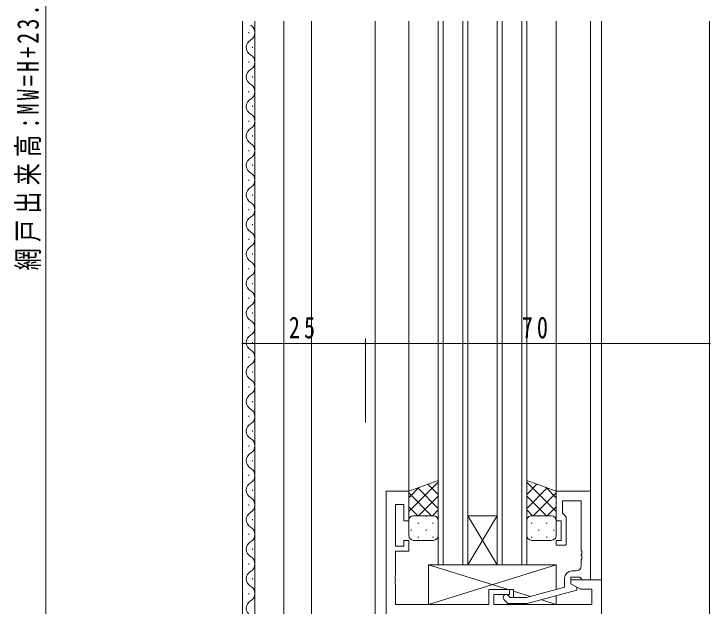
# Model space of a CAD drawing. Units: millimetres on the paper. Extents: x -397 to 397, y -282 to 282.
# Drawn here: x -318.9 to -177.3, y -105.3 to 15 of the extents above; entities that cross this region are included whole.
import ezdxf

# ---------------------------------------------------------------- set-up
doc = ezdxf.new("R2010")
doc.units = ezdxf.units.MM
for name, color, linetype, lineweight in [('0-3_YKK_11', 7, 'Continuous', 18), ('0-4_YKK_12', 2, 'Continuous', 18), ('0-5_YKK_13', 4, 'Continuous', 18), ('0-7_YKK_D', 6, 'Continuous', 18)]:
    doc.layers.add(name, color=color, linetype=linetype, lineweight=lineweight)
doc.styles.add('ＭＳ ゴシック', font='')
doc.styles.get('ＭＳ ゴシック').set_extended_font_data('MS Gothic')

msp = doc.modelspace()

# ---------------------------------------------------------------- linework, layer by layer
at = {"layer": '0-3_YKK_11'}
for p, q in [((-243.17, -81.961), (-243.17, -156.961)), ((-238.57, -81.961), (-243.17, -81.961)), ((-238.57, -87.961), (-238.57, -81.961)), ((-208.57, -81.961), (-208.57, -87.961)), ((-201.57, -81.961), (-208.57, -81.961)), ((-201.57, -99.961), (-201.57, -81.961)), ((-241.24, -84.661), (-239.57, -84.661)), ((-241.24, -93.161), (-241.24, -84.661)), ((-239.57, -84.661), (-239.57, -87.961)), ((-207.27, -83.891), (-203.5, -83.891)), ((-207.27, -86.461), (-207.27, -83.891)), ((-203.5, -83.891), (-203.5, -94.002)), ((-207.07, -86.661), (-207.27, -86.461)), ((-206.57, -87.161), (-207.07, -86.661)), ((-206.57, -92.961), (-206.57, -87.161)), ((-239.57, -87.961), (-238.57, -87.961)), ((-208.57, -87.961), (-207.57, -87.961)), ((-207.57, -87.961), (-207.57, -91.961)), ((-239.57, -91.961), (-239.57, -93.161)), ((-238.57, -91.961), (-239.57, -91.961)), ((-238.57, -94.161), (-238.57, -91.961)), ((-208.57, -91.961), (-208.57, -92.961)), ((-207.57, -91.961), (-208.57, -91.961)), ((-239.57, -93.161), (-241.24, -93.161)), ((-208.57, -92.961), (-206.57, -92.961)), ((-241.24, -94.161), (-238.57, -94.161)), ((-241.24, -99.003), (-241.24, -94.161)), ((-203.5, -94.002), (-203.38, -94.186)), ((-203.38, -94.736), (-203.5, -94.919)), ((-203.38, -94.186), (-203.38, -94.736)), ((-203.5, -94.919), (-203.5, -95.002)), ((-203.5, -95.002), (-203.38, -95.186)), ((-203.38, -95.736), (-203.5, -95.919)), ((-203.5, -95.919), (-203.5, -97.161)), ((-203.38, -95.186), (-203.38, -95.736)), ((-241.36, -99.186), (-241.24, -99.003)), ((-204.5, -98.161), (-205.37, -98.161)), ((-241.36, -99.736), (-241.36, -99.186)), ((-241.24, -99.919), (-241.36, -99.736)), ((-241.36, -100.186), (-241.24, -100.003)), ((-241.36, -100.736), (-241.36, -100.186)), ((-241.24, -100.003), (-241.24, -99.919)), ((-206.87, -99.661), (-206.87, -101.481)), ((-205.57, -99.461), (-203.77, -99.461)), ((-205.57, -100.761), (-205.57, -99.461)), ((-205.57, -99.961), (-205.57, -100.761)), ((-199.37, -99.961), (-205.57, -99.961)), ((-203.77, -99.461), (-203.57, -99.661)), ((-203.57, -99.661), (-203.27, -99.961)), ((-203.27, -99.961), (-201.57, -99.961)), ((-199.37, -116.661), (-199.37, -99.961)), ((-241.24, -100.919), (-241.36, -100.736)), ((-241.24, -104.961), (-241.24, -100.919)), ((-222.27, -101.961), (-222.27, -104.961)), ((-218.07, -101.961), (-222.27, -101.961)), ((-218.07, -102.961), (-218.07, -101.961)), ((-206.87, -101.481), (-214.631, -103.561)), ((-205.57, -100.761), (-203.613, -101.891)), ((-204.37, -101.454), (-205.57, -100.761)), ((-204.37, -102.054), (-204.37, -101.454)), ((-203.613, -101.891), (-201.3, -101.891)), ((-201.3, -101.891), (-201.3, -104.961)), ((-221.27, -102.961), (-218.07, -102.961)), ((-221.27, -104.961), (-221.27, -102.961)), ((-217.922, -103.561), (-218.346, -103.136)), ((-214.473, -104.761), (-204.37, -102.054)), ((-219.194, -103.985), (-218.419, -104.761)), ((-218.419, -104.761), (-214.473, -104.761)), ((-214.631, -103.561), (-217.922, -103.561)), ((-222.27, -104.961), (-241.24, -104.961)), ((-201.3, -104.961), (-221.27, -104.961))]:
    msp.add_line(p, q, dxfattribs=at)
for centre, radius, start, end in [((-204.5, -97.161), 1, 270.00001, 359.99999), ((-205.37, -99.661), 1.5, 90.00001, 179.99999), ((-218.77, -103.561), 0.6, 44.99999, 225.00001)]:
    msp.add_arc(centre, radius, start, end, dxfattribs=at)
at = {"layer": '0-4_YKK_12'}
for p, q in [((-272.37, -151.961), (-272.37, 13.539)), ((-269.87, -128.261), (-269.87, 13.539)), ((-263.97, -130.461), (-263.97, 13.539)), ((-258.37, -151.961), (-258.37, 13.539)), ((-245.37, -156.961), (-245.37, 13.539)), ((-238.57, -82.461), (-238.57, 13.539)), ((-231.57, -96.961), (-231.57, 13.539)), ((-227.57, 13.539), (-227.57, -96.961)), ((-219.57, -96.961), (-219.57, 13.539)), ((-215.57, 13.539), (-215.57, -96.961)), ((-208.57, 13.539), (-208.57, -82.261)), ((-201.57, 13.539), (-201.57, -81.961)), ((-199.37, 13.539), (-199.37, -116.361)), ((-177.37, 13.539), (-177.37, -181.961)), ((-271.13, 11.139), (-271.13, 11.339)), ((-270.37, 8.139), (-270.37, 8.339)), ((-271.13, 5.139), (-271.13, 5.339)), ((-270.37, 2.139), (-270.37, 2.339)), ((-271.13, -0.861), (-271.13, -0.661)), ((-270.37, -3.861), (-270.37, -3.661)), ((-271.13, -6.861), (-271.13, -6.661)), ((-270.37, -9.861), (-270.37, -9.661)), ((-271.13, -12.861), (-271.13, -12.661)), ((-270.37, -15.861), (-270.37, -15.661)), ((-271.13, -18.861), (-271.13, -18.661)), ((-270.37, -21.861), (-270.37, -21.661)), ((-271.13, -24.861), (-271.13, -24.661)), ((-270.37, -27.861), (-270.37, -27.661)), ((-271.13, -30.861), (-271.13, -30.661)), ((-270.37, -33.861), (-270.37, -33.661)), ((-271.13, -36.861), (-271.13, -36.661)), ((-270.37, -39.861), (-270.37, -39.661)), ((-270.37, -39.861), (-270.37, -39.661)), ((-271.13, -42.861), (-271.13, -42.661)), ((-270.37, -45.861), (-270.37, -45.661)), ((-271.13, -48.861), (-271.13, -48.661)), ((-270.37, -51.861), (-270.37, -51.661)), ((-271.13, -54.861), (-271.13, -54.661)), ((-270.37, -57.861), (-270.37, -57.661)), ((-271.13, -60.861), (-271.13, -60.661)), ((-270.37, -63.861), (-270.37, -63.661)), ((-271.13, -66.861), (-271.13, -66.661)), ((-270.37, -69.861), (-270.37, -69.661)), ((-271.13, -72.861), (-271.13, -72.661)), ((-270.37, -75.861), (-270.37, -75.661)), ((-271.13, -78.861), (-271.13, -78.661)), ((-270.37, -81.861), (-270.37, -81.661)), ((-201.57, -81.961), (-208.57, -81.961)), ((-271.13, -84.861), (-271.13, -84.661)), ((-270.37, -87.861), (-270.37, -87.661)), ((-226.57, -86.961), (-220.57, -86.961)), ((-226.57, -96.961), (-220.57, -86.961)), ((-220.57, -96.961), (-226.57, -86.961)), ((-271.13, -90.861), (-271.13, -90.661)), ((-270.37, -93.861), (-270.37, -93.661)), ((-271.13, -96.861), (-271.13, -96.661)), ((-226.57, -96.961), (-220.57, -96.961)), ((-270.37, -99.861), (-270.37, -99.661)), ((-271.13, -102.861), (-271.13, -102.661))]:
    msp.add_line(p, q, dxfattribs=at)
for points in [[(-232.57, 13.539), (-232.57, -96.961), (-226.57, -96.961), (-226.57, 13.539)], [(-220.57, 13.539), (-220.57, -96.961), (-214.57, -96.961), (-214.57, 13.539)]]:
    msp.add_lwpolyline(points, dxfattribs=at)
for centre, start, end in [((-271.589, 11.239), 299.20254, 60.79746), ((-269.912, 8.239), 119.20254, 240.79746), ((-271.589, 5.239), 299.20254, 60.79746), ((-269.912, 2.239), 119.20254, 240.79746), ((-271.589, -0.761), 299.20254, 60.79746), ((-269.912, -3.761), 119.20254, 240.79746), ((-271.589, -6.761), 299.20254, 60.79746), ((-269.912, -9.761), 119.20254, 240.79746), ((-271.589, -12.761), 299.20254, 60.79746), ((-269.912, -15.761), 119.20254, 240.79746), ((-271.589, -18.761), 299.20254, 60.79746), ((-269.912, -21.761), 119.20254, 240.79746), ((-271.589, -24.761), 299.20254, 60.79746), ((-269.912, -27.761), 119.20254, 240.79746), ((-271.589, -30.761), 299.20254, 60.79746), ((-269.912, -33.761), 119.20254, 240.79746), ((-271.589, -36.761), 299.20254, 60.79746), ((-269.912, -39.761), 119.20254, 240.79746), ((-269.912, -39.761), 119.20254, 240.79746), ((-271.589, -42.761), 299.20254, 60.79746), ((-271.589, -42.761), 299.20254, 60.79746), ((-269.912, -45.761), 119.20254, 240.79746), ((-271.589, -48.761), 299.20254, 60.79746), ((-269.912, -51.761), 119.20254, 240.79746), ((-271.589, -54.761), 299.20254, 60.79746), ((-269.912, -57.761), 119.20254, 240.79746), ((-271.589, -60.761), 299.20254, 60.79746), ((-269.912, -63.761), 119.20254, 240.79746), ((-271.589, -66.761), 299.20254, 60.79746), ((-269.912, -69.761), 119.20254, 240.79746), ((-271.589, -72.761), 299.20254, 60.79746), ((-269.912, -75.761), 119.20254, 240.79746), ((-271.589, -78.761), 299.20254, 60.79746), ((-269.912, -81.761), 119.20254, 240.79746), ((-271.589, -84.761), 299.20254, 60.79746), ((-269.912, -87.761), 119.20254, 240.79746), ((-271.589, -90.761), 299.20254, 60.79746), ((-269.912, -93.761), 119.20254, 240.79746), ((-271.589, -96.761), 299.20254, 60.79746), ((-269.912, -99.761), 119.20254, 240.79746), ((-271.589, -102.761), 299.20254, 60.79746), ((-269.912, -105.761), 119.20254, 240.79746)]:
    msp.add_arc(centre, 1.718, start, end, dxfattribs=at)
at = {"layer": '0-5_YKK_13'}
for p, q in [((-232.57, -80.113), (-238.57, -86.113)), ((-234.653, -80.562), (-232.57, -82.645)), ((-232.57, -87.961), (-232.57, -79.818)), ((-214.57, -87.961), (-214.57, -79.818)), ((-214.57, -80.113), (-208.57, -86.113)), ((-212.487, -80.562), (-214.57, -82.645)), ((-236.511, -81.225), (-238.57, -83.285)), ((-236.737, -81.306), (-232.57, -85.473)), ((-210.403, -81.306), (-214.57, -85.473)), ((-210.63, -81.225), (-208.57, -83.285)), ((-238.57, -82.302), (-233.911, -86.961)), ((-232.57, -82.942), (-236.589, -86.961)), ((-214.57, -82.942), (-210.551, -86.961)), ((-208.57, -82.302), (-213.229, -86.961)), ((-238.57, -85.13), (-236.74, -86.961)), ((-232.57, -85.77), (-233.761, -86.961)), ((-214.57, -85.77), (-213.379, -86.961)), ((-208.57, -85.13), (-210.401, -86.961)), ((-237.985, -87.051), (-237.95, -87.051)), ((-237.57, -86.961), (-233.57, -86.961)), ((-235.12, -87.051), (-234.92, -87.051)), ((-209.57, -86.961), (-213.57, -86.961)), ((-212.02, -87.051), (-212.22, -87.051)), ((-209.155, -87.051), (-209.19, -87.051)), ((-238.57, -87.959), (-238.57, -87.959)), ((-238.57, -90.961), (-238.57, -87.961)), ((-236.735, -88.466), (-236.535, -88.466)), ((-233.705, -88.466), (-233.505, -88.466)), ((-232.57, -87.961), (-232.57, -90.961)), ((-214.57, -87.961), (-214.57, -90.961)), ((-213.435, -88.466), (-213.635, -88.466)), ((-210.405, -88.466), (-210.605, -88.466)), ((-208.57, -87.959), (-208.57, -87.959)), ((-208.57, -90.961), (-208.57, -87.961)), ((-238.15, -89.881), (-237.95, -89.881)), ((-235.12, -89.881), (-234.92, -89.881)), ((-212.02, -89.881), (-212.22, -89.881)), ((-208.99, -89.881), (-209.19, -89.881)), ((-233.57, -91.961), (-237.57, -91.961)), ((-236.735, -91.296), (-236.535, -91.296)), ((-233.705, -91.296), (-233.505, -91.296)), ((-213.435, -91.296), (-213.635, -91.296)), ((-213.57, -91.961), (-209.57, -91.961)), ((-210.405, -91.296), (-210.605, -91.296)), ((-234.57, -96.961), (-218.32, -101.961)), ((-208.57, -96.961), (-234.57, -104.961)), ((-209.17, -96.961), (-233.17, -96.961)), ((-217.27, -102.284), (-213.824, -103.344)), ((-208.57, -104.961), (-208.57, -103.179)), ((-211.666, -104.008), (-208.57, -104.961))]:
    msp.add_line(p, q, dxfattribs=at)
for points in [[(-232.57, -79.818), (-238.57, -81.961), (-238.57, -87.961)], [(-214.57, -79.818), (-208.57, -81.961), (-208.57, -87.961)], [(-208.57, -101.936), (-208.57, -96.961), (-234.57, -96.961), (-234.57, -104.961), (-222.27, -104.961), (-222.27, -101.961), (-217.27, -101.961), (-217.27, -103.561)], [(-217.27, -104.761), (-217.27, -104.961), (-208.57, -104.961)]]:
    msp.add_lwpolyline(points, dxfattribs=at)
for centre, start, end in [((-237.57, -87.961), 89.9999, 179.9999), ((-233.57, -87.961), 359.9999, 89.9999), ((-213.57, -87.961), 90.0001, 180.0001), ((-209.57, -87.961), 0.0001, 90.0001), ((-237.57, -90.961), 179.9999, 269.9999), ((-233.57, -90.961), 269.9999, 359.9999), ((-213.57, -90.961), 180.0001, 270.0001), ((-209.57, -90.961), 270.0001, 0.0001)]:
    msp.add_arc(centre, 1, start, end, dxfattribs=at)
at = {"layer": '0-7_YKK_D'}
for p, q in [((-312.37, -160.961), (-312.37, 148.536)), ((-272.37, -68.007), (-272.37, -50.961)), ((-247.37, -68.007), (-247.37, -50.961)), ((-247.37, -68.007), (-247.37, -50.961)), ((-177.37, -68.007), (-177.37, -50.961)), ((-272.37, -51.961), (-247.37, -51.961)), ((-177.37, -51.961), (-247.37, -51.961))]:
    msp.add_line(p, q, dxfattribs=at)
for centre, start, end in [((-272.37, -51.961), 0, 180), ((-272.37, -51.961), 180, 0), ((-247.37, -51.961), 0, 180), ((-247.37, -51.961), 0, 180), ((-247.37, -51.961), 180, 0), ((-247.37, -51.961), 180, 0), ((-177.37, -51.961), 0, 180), ((-177.37, -51.961), 180, 0)]:
    msp.add_arc(centre, 0.106, start, end, dxfattribs=at)

# ---------------------------------------------------------------- texts
at = {"layer": '0-7_YKK_D', "color": 7, "insert": (-313.338, -37.071), "char_height": 4.399, "attachment_point": 7, "rotation": 90, "style": 'ＭＳ ゴシック'}
msp.add_mtext('\\T1.28;\\W0.75;網戸出来高:MW=H+23.5', dxfattribs=at)
at = {"layer": '0-7_YKK_D', "color": 7, "char_height": 4.399, "attachment_point": 7, "style": 'ＭＳ ゴシック'}
for s, insert in [('\\T1.37;\\W0.75;25', (-262.952, -50.961)), ('\\T1.37;\\W0.75;70', (-215.562, -50.961))]:
    msp.add_mtext(s, dxfattribs=dict(at, insert=insert))

doc.saveas('drawing.dxf')
